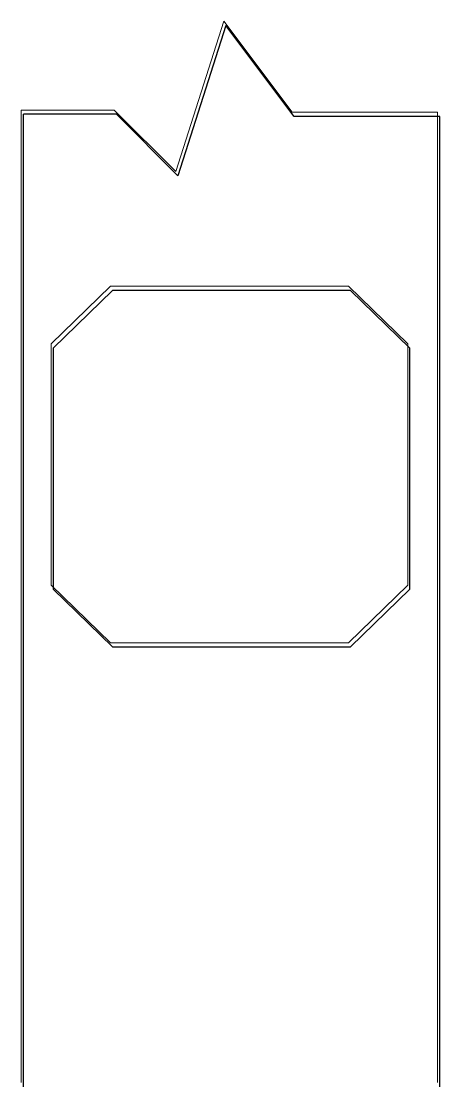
# Model space of a CAD drawing. Header units: millimetres. Extents: x 95937 to 362296, y -118999 to 39765.
# Drawn here: x 362120.2 to 362296.1, y -118999.3 to -118551.1 of the extents above.
import ezdxf

# ---------------------------------------------------------------- set-up
doc = ezdxf.new("R2010")
doc.units = ezdxf.units.MM
doc.header["$LTSCALE"] = 0.2
doc.layers.add('Deck Slab', color=200, linetype='Continuous')

msp = doc.modelspace()

# ---------------------------------------------------------------- linework, layer by layer
at = {"layer": 'Deck Slab', "lineweight": 13}
for p, q in [((362120.2, -118997.56), (362120.2, -118588.49)), ((362295.2, -118997.56), (362295.2, -118589.4))]:
    msp.add_line(p, q, dxfattribs=at)
at = {"layer": 'Deck Slab'}
for p, q in [((362121.07, -118999.31), (362121.07, -118590.25)), ((362296.07, -118999.31), (362296.07, -118591.15))]:
    msp.add_line(p, q, dxfattribs=at)
at = {"layer": 'Deck Slab', "lineweight": 13}
msp.add_lwpolyline([(362295.2, -118589.4), (362234.08, -118589.4), (362205.31, -118551.13), (362185.18, -118614.36), (362159.3, -118588.49), (362120.2, -118588.49)], dxfattribs=at)
at = {"layer": 'Deck Slab'}
msp.add_lwpolyline([(362296.07, -118591.15), (362234.94, -118591.15), (362206.18, -118552.89), (362186.04, -118616.11), (362160.16, -118590.25), (362121.07, -118590.25)], dxfattribs=at)
at = {"layer": 'Deck Slab', "lineweight": 13}
msp.add_lwpolyline([(362282.7, -118686.83), (362257.7, -118662.56), (362157.7, -118662.56), (362132.7, -118686.83), (362132.7, -118788.29), (362157.7, -118812.56), (362257.7, -118812.56), (362282.7, -118788.29)], close=True, dxfattribs=at)
at = {"layer": 'Deck Slab'}
msp.add_lwpolyline([(362283.57, -118688.58), (362258.57, -118664.31), (362158.57, -118664.31), (362133.57, -118688.58), (362133.57, -118790.05), (362158.57, -118814.31), (362258.57, -118814.31), (362283.57, -118790.05)], close=True, dxfattribs=at)

doc.saveas('drawing.dxf')
